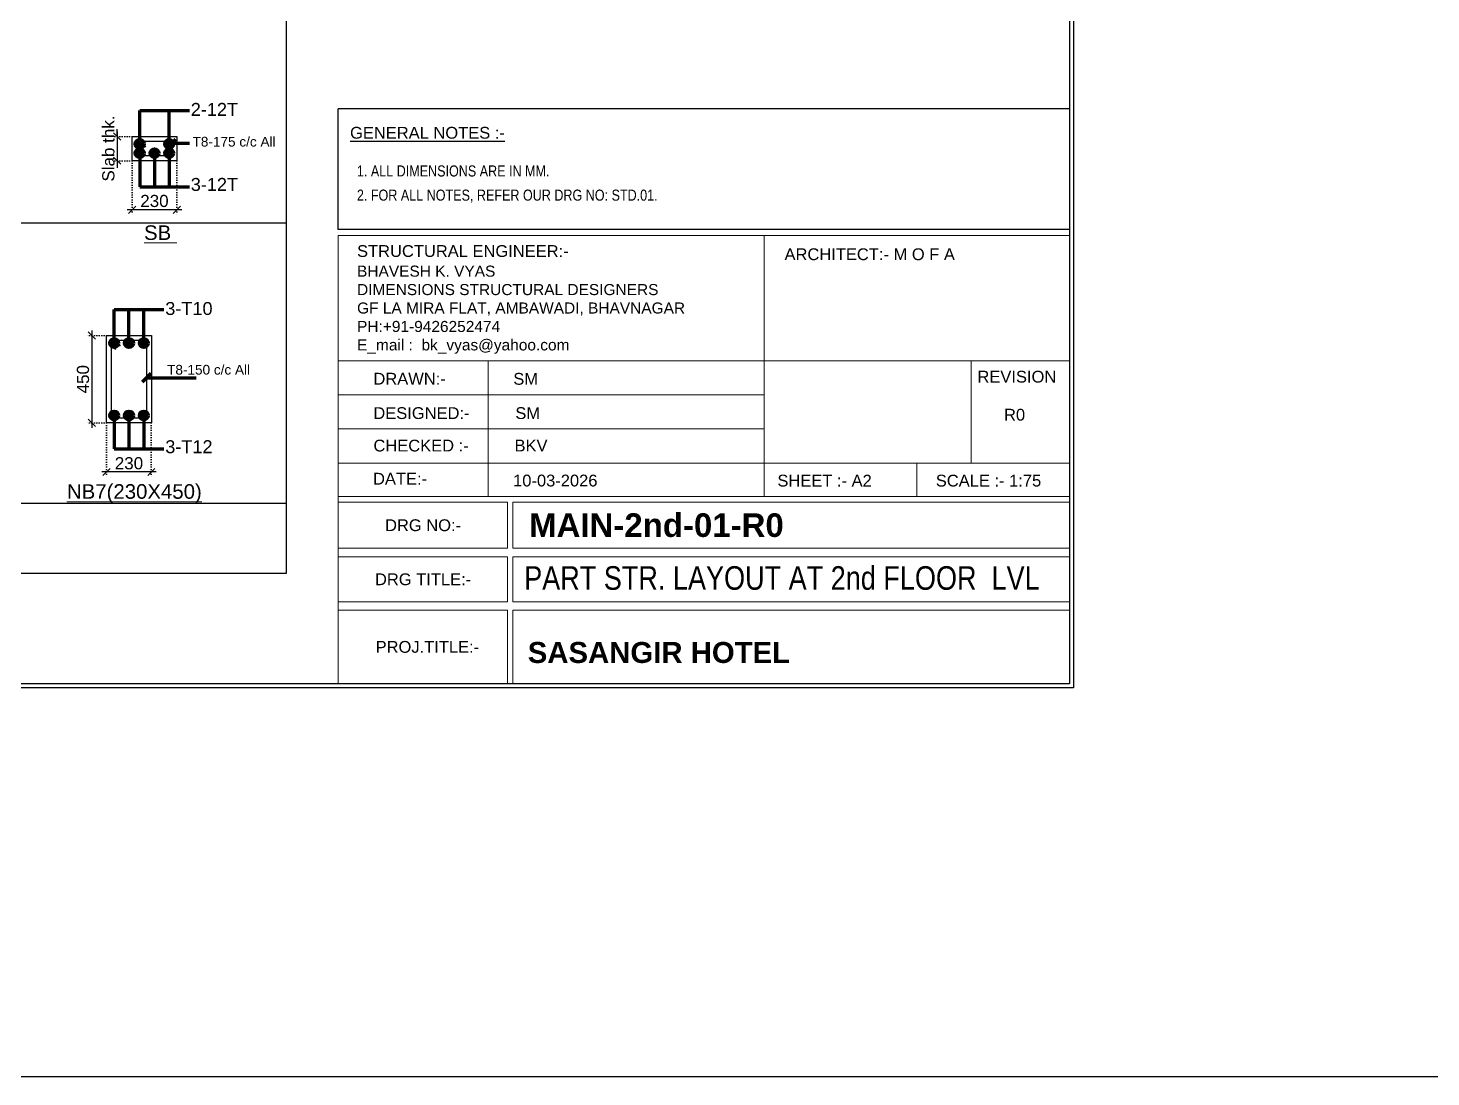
# Model space of a CAD drawing. Header units: millimetres. Extents: x 1864042 to 2029466, y -1645991 to -1593441.
# Drawn here: x 1932334 to 1946754, y -1645991 to -1635206 of the extents above; entities that cross this region are included whole.
import ezdxf

# ---------------------------------------------------------------- set-up
doc = ezdxf.new("R2010")
doc.units = ezdxf.units.MM
doc.header["$MEASUREMENT"] = 0
doc.header["$PDMODE"] = 98
doc.linetypes.add('DOT', pattern=[0.25, 0, -0.25])
for name, color, linetype in [('DIM', 191, 'Continuous'), ('PDF_PDF_Geometry', 7, 'Continuous'), ('PDF_TEXT', 7, 'Continuous'), ('S-LEDDER', 191, 'Continuous'), ('STEEL', 1, 'Continuous'), ('TIT', 7, 'Continuous')]:
    doc.layers.add(name, color=color, linetype=linetype)
for name, color, linetype, lineweight in [('s beam steel text', 7, 'Continuous', 18), ('S-BEAM', 150, 'Continuous', 25), ('S-L.S. NO', 1, 'Continuous', 20)]:
    doc.layers.add(name, color=color, linetype=linetype, lineweight=lineweight)
doc.styles.add('areal', font='arial.ttf')
doc.styles.add('COMPLEX', font='arial.ttf')
doc.styles.add('DEEPAK', font='arial.ttf')
doc.styles.add('PDF Arial', font='arial.ttf')
doc.styles.add('ROMANS', font='romans.shx')
doc.styles.add('RS', font='romans.shx', dxfattribs={"width": 0.9})
doc.dimstyles.new('KRUNAL-MM', dxfattribs={"dimtxt": 50, "dimasz": 35, "dimexe": 25, "dimexo": 0, "dimgap": 15, "dimtad": 1, "dimdec": 0, "dimzin": 0, "dimdsep": 46, "dimtxsty": 'RS', "dimblk": 'OBLIQUE', "dimcen": 0, "dimdle": 25, "dimclrd": 256, "dimclre": 256, "dimclrt": 7, "dimadec": 0, "dimazin": 0, "dimtfac": 1, "dimtdec": 0, "dimtix": 1, "dimtmove": 0, "dimatfit": 2, "dimfxl": 1, "dimtolj": 1, "dimtzin": 0, "dimlwd": -1, "dimlwe": -1, "dimarcsym": 0})
doc.dimstyles.new('pag', dxfattribs={"dimtxt": 180, "dimasz": 150, "dimexe": 100, "dimexo": 0, "dimgap": 50, "dimtad": 1, "dimdec": 0, "dimzin": 0, "dimdsep": 46, "dimtxsty": 'ROMANS', "dimblk": 'OBLIQUE', "dimcen": 0, "dimdle": 100, "dimclrd": 256, "dimclre": 256, "dimclrt": 256, "dimadec": 0, "dimazin": 0, "dimtfac": 1, "dimtdec": 0, "dimtmove": 2, "dimatfit": 3, "dimfxl": 1, "dimtolj": 1, "dimtzin": 0, "dimlwd": -1, "dimlwe": -1, "dimarcsym": 0})

# ---------------------------------------------------------------- blocks, each defined once
blk = doc.blocks.new('_Oblique')
at = {"color": 0, "linetype": 'ByBlock', "lineweight": -2}
blk.add_line((-0.5, -0.5), (0.5, 0.5), dxfattribs=at)
blk = doc.blocks.new('*D144')
at = {"layer": 'Defpoints', "color": 0, "transparency": 16777216}
for p in [(1933141, -1638367), (1932988, -1639267), (1933141, -1639267)]:
    blk.add_point(p, dxfattribs=at)
at = {"layer": 'DIM', "linetype": 'DOT', "ltscale": 100, "transparency": 16777216}
for p, q in [((1933141, -1638367), (1932938, -1638367)), ((1933141, -1639267), (1932938, -1639267))]:
    blk.add_line(p, q, dxfattribs=at)
at = {"layer": 'DIM', "ltscale": 100, "transparency": 16777216}
blk.add_line((1932988, -1638317), (1932988, -1639317), dxfattribs=at)
at = {"layer": 'DIM', "linetype": 'ByBlock', "transparency": 16777216, "xscale": 75, "yscale": 75, "zscale": 75}
for p, rotation in [((1932988, -1638367), 90), ((1932988, -1639267), 270)]:
    blk.add_blockref('_Oblique', p, dxfattribs=dict(at, rotation=rotation))
at = {"layer": 'DIM', "color": 7, "transparency": 16777216, "insert": (1932899, -1638817), "char_height": 125, "attachment_point": 5, "rotation": 90, "style": 'DEEPAK'}
blk.add_mtext('\\A1;450', dxfattribs=at)
blk = doc.blocks.new('*D145')
at = {"layer": 'Defpoints', "color": 0, "transparency": 16777216}
for p in [(1933141, -1639267), (1933601, -1639267), (1933141, -1639771)]:
    blk.add_point(p, dxfattribs=at)
at = {"layer": 'DIM', "linetype": 'DOT', "ltscale": 100, "transparency": 16777216}
for p, q in [((1933141, -1639267), (1933141, -1639821)), ((1933601, -1639267), (1933601, -1639821))]:
    blk.add_line(p, q, dxfattribs=at)
at = {"layer": 'DIM', "ltscale": 100, "transparency": 16777216}
blk.add_line((1933651, -1639771), (1933091, -1639771), dxfattribs=at)
at = {"layer": 'DIM', "linetype": 'ByBlock', "transparency": 16777216, "xscale": 75, "yscale": 75, "zscale": 75, "rotation": 180}
blk.add_blockref('_Oblique', (1933141, -1639771), dxfattribs=at)
at = {"layer": 'DIM', "linetype": 'ByBlock', "transparency": 16777216, "xscale": 75, "yscale": 75, "zscale": 75}
blk.add_blockref('_Oblique', (1933601, -1639771), dxfattribs=at)
at = {"layer": 'DIM', "color": 7, "transparency": 16777216, "insert": (1933371, -1639682), "char_height": 125, "attachment_point": 5, "style": 'DEEPAK'}
blk.add_mtext('\\A1;230', dxfattribs=at)
blk = doc.blocks.new('*D75')
at = {"layer": 'Defpoints', "color": 0, "transparency": 16777216}
for p in [(1933403, -1636320), (1933250, -1636570), (1933403, -1636570)]:
    blk.add_point(p, dxfattribs=at)
at = {"layer": 'DIM', "linetype": 'DOT', "ltscale": 100, "transparency": 16777216}
for p, q in [((1933403, -1636320), (1933200, -1636320)), ((1933403, -1636570), (1933200, -1636570))]:
    blk.add_line(p, q, dxfattribs=at)
at = {"layer": 'DIM', "ltscale": 100, "transparency": 16777216}
for p, q in [((1933250, -1636320), (1933250, -1636245)), ((1933250, -1636270), (1933250, -1636620)), ((1933250, -1636570), (1933250, -1636645))]:
    blk.add_line(p, q, dxfattribs=at)
at = {"layer": 'DIM', "linetype": 'ByBlock', "transparency": 16777216, "xscale": 75, "yscale": 75, "zscale": 75}
for p, rotation in [((1933250, -1636320), 270), ((1933250, -1636570), 90)]:
    blk.add_blockref('_Oblique', p, dxfattribs=dict(at, rotation=rotation))
at = {"layer": 'DIM', "color": 7, "transparency": 16777216, "insert": (1933160, -1636445), "char_height": 125, "attachment_point": 5, "rotation": 90, "style": 'DEEPAK'}
blk.add_mtext('\\A1;\\A1;Slab thk.', dxfattribs=at)
blk = doc.blocks.new('*D76')
at = {"layer": 'Defpoints', "color": 0, "transparency": 16777216}
for p in [(1933403, -1636570), (1933863, -1636570), (1933403, -1637074)]:
    blk.add_point(p, dxfattribs=at)
at = {"layer": 'DIM', "linetype": 'DOT', "ltscale": 100, "transparency": 16777216}
for p, q in [((1933403, -1636570), (1933403, -1637124)), ((1933863, -1636570), (1933863, -1637124))]:
    blk.add_line(p, q, dxfattribs=at)
at = {"layer": 'DIM', "ltscale": 100, "transparency": 16777216}
blk.add_line((1933913, -1637074), (1933353, -1637074), dxfattribs=at)
at = {"layer": 'DIM', "linetype": 'ByBlock', "transparency": 16777216, "xscale": 75, "yscale": 75, "zscale": 75, "rotation": 180}
blk.add_blockref('_Oblique', (1933403, -1637074), dxfattribs=at)
at = {"layer": 'DIM', "linetype": 'ByBlock', "transparency": 16777216, "xscale": 75, "yscale": 75, "zscale": 75}
blk.add_blockref('_Oblique', (1933863, -1637074), dxfattribs=at)
at = {"layer": 'DIM', "color": 7, "transparency": 16777216, "insert": (1933633, -1636985), "char_height": 125, "attachment_point": 5, "style": 'DEEPAK'}
blk.add_mtext('\\A1;230', dxfattribs=at)

msp = doc.modelspace()

# ---------------------------------------------------------------- hatches: boundary and pattern name
at = {"layer": 'STEEL', "linetype": 'ByBlock'}
h = msp.add_hatch(color=256, dxfattribs=at)
h.dxf.hatch_style = 1
edge = h.paths.add_edge_path()
edge.add_arc((1933481.3, -1636398.3), 28.1, 0, 360)
h = msp.add_hatch(color=256, dxfattribs=at)
h.dxf.hatch_style = 1
edge = h.paths.add_edge_path()
edge.add_arc((1933481.3, -1636398.3), 28.1, -180, 180, ccw=False)
h = msp.add_hatch(color=256, dxfattribs=at)
h.dxf.hatch_style = 1
edge = h.paths.add_edge_path()
edge.add_arc((1933785, -1636398.3), 28.1, -180, 180, ccw=False)
h = msp.add_hatch(color=256, dxfattribs=at)
h.dxf.hatch_style = 1
edge = h.paths.add_edge_path()
edge.add_arc((1933785, -1636398.3), 28.1, 0, 360)
h = msp.add_hatch(color=256, dxfattribs=at)
h.dxf.hatch_style = 1
edge = h.paths.add_edge_path()
edge.add_arc((1933481.3, -1636492.1), 28.1, 0, 360, ccw=False)
h = msp.add_hatch(color=256, dxfattribs=at)
h.dxf.hatch_style = 1
edge = h.paths.add_edge_path()
edge.add_arc((1933481.3, -1636492.1), 28.1, 180, 540)
h = msp.add_hatch(color=256, dxfattribs=at)
h.dxf.hatch_style = 1
edge = h.paths.add_edge_path()
edge.add_arc((1933633.2, -1636492.1), 28.1, 180, 540)
h = msp.add_hatch(color=256, dxfattribs=at)
h.dxf.hatch_style = 1
edge = h.paths.add_edge_path()
edge.add_arc((1933633.2, -1636492.1), 28.1, 0, 360, ccw=False)
h = msp.add_hatch(color=256, dxfattribs=at)
h.dxf.hatch_style = 1
edge = h.paths.add_edge_path()
edge.add_arc((1933785, -1636492.1), 28.1, 180, 540)
h = msp.add_hatch(color=256, dxfattribs=at)
h.dxf.hatch_style = 1
edge = h.paths.add_edge_path()
edge.add_arc((1933785, -1636492.1), 28.1, 0, 360, ccw=False)
h = msp.add_hatch(color=256, dxfattribs=at)
h.dxf.hatch_style = 1
edge = h.paths.add_edge_path()
edge.add_arc((1933219.3, -1638445.2), 28.1, 0, 360)
h = msp.add_hatch(color=256, dxfattribs=at)
h.dxf.hatch_style = 1
edge = h.paths.add_edge_path()
edge.add_arc((1933219.3, -1638445.2), 28.1, -180, 180, ccw=False)
h = msp.add_hatch(color=256, dxfattribs=at)
h.dxf.hatch_style = 1
edge = h.paths.add_edge_path()
edge.add_arc((1933371.2, -1638445.2), 28.1, -180, 180, ccw=False)
h = msp.add_hatch(color=256, dxfattribs=at)
h.dxf.hatch_style = 1
edge = h.paths.add_edge_path()
edge.add_arc((1933371.2, -1638445.2), 28.1, 0, 360)
h = msp.add_hatch(color=256, dxfattribs=at)
h.dxf.hatch_style = 1
edge = h.paths.add_edge_path()
edge.add_arc((1933523.1, -1638445.2), 28.1, -180, 180, ccw=False)
h = msp.add_hatch(color=256, dxfattribs=at)
h.dxf.hatch_style = 1
edge = h.paths.add_edge_path()
edge.add_arc((1933523.1, -1638445.2), 28.1, 0, 360)
h = msp.add_hatch(color=256, dxfattribs=at)
h.dxf.hatch_style = 1
edge = h.paths.add_edge_path()
edge.add_arc((1933219.3, -1639189), 28.1, 0, 360, ccw=False)
h = msp.add_hatch(color=256, dxfattribs=at)
h.dxf.hatch_style = 1
edge = h.paths.add_edge_path()
edge.add_arc((1933219.3, -1639189), 28.1, 180, 540)
h = msp.add_hatch(color=256, dxfattribs=at)
h.dxf.hatch_style = 1
edge = h.paths.add_edge_path()
edge.add_arc((1933371.2, -1639189), 28.1, 180, 540)
h = msp.add_hatch(color=256, dxfattribs=at)
h.dxf.hatch_style = 1
edge = h.paths.add_edge_path()
edge.add_arc((1933371.2, -1639189), 28.1, 0, 360, ccw=False)
h = msp.add_hatch(color=256, dxfattribs=at)
h.dxf.hatch_style = 1
edge = h.paths.add_edge_path()
edge.add_arc((1933523.1, -1639189), 28.1, 180, 540)
h = msp.add_hatch(color=256, dxfattribs=at)
h.dxf.hatch_style = 1
edge = h.paths.add_edge_path()
edge.add_arc((1933523.1, -1639189), 28.1, 0, 360, ccw=False)

# ---------------------------------------------------------------- linework, layer by layer
at = {"color": 2}
msp.add_lwpolyline([(2029466.2, -1645991.4), (1864041.6, -1645991.4), (1864041.6, -1593441.4), (2029466.2, -1593441.4)], close=True, dxfattribs=at)
at = {"lineweight": -3}
for points in [[(1943081, -1641991.4), (1911581, -1641991.4), (1911581, -1597441.4), (1943081, -1597441.4)], [(1911624.5, -1641947.9), (1911624.5, -1597484.9), (1943037.5, -1597484.9), (1943037.5, -1641947.9)]]:
    msp.add_lwpolyline(points, close=True, dxfattribs=at)
at = {"layer": 'Defpoints', "color": 251}
for p, q in [((1934985.6, -1637211.2), (1912291.4, -1637211.2)), ((1934985.6, -1640095.7), (1912291.4, -1640095.7))]:
    msp.add_line(p, q, dxfattribs=at)
msp.add_lwpolyline([(1939533, -1631330.3), (1939533, -1635124.7), (1934985.6, -1635124.7), (1934985.6, -1640816.4), (1912291.4, -1640816.4), (1912291.4, -1631330.3)], close=True, dxfattribs=at)
at = {"layer": 'PDF_PDF_Geometry', "color": 0, "linetype": 'Continuous', "lineweight": 18}
for p, q in [((1935522.7, -1637339.3), (1943033.2, -1637339.3)), ((1935523.9, -1638626.6), (1939900.7, -1638626.6)), ((1941469.1, -1639679.6), (1941469.1, -1640024))]:
    msp.add_line(p, q, dxfattribs=at)
for points in [[(1943032.5, -1637339.3), (1935522.7, -1637339.3), (1935522.7, -1641947.9)], [(1939900.7, -1637339.3), (1939900.7, -1638626.6)], [(1935532.5, -1638626.6), (1943037.5, -1638626.6)], [(1937064, -1638626.6), (1937064, -1640024)], [(1939900.7, -1638626.6), (1939900.7, -1640024)], [(1942026.3, -1638626.6), (1942026.3, -1639679.6)], [(1939900.7, -1638978.4), (1935527.6, -1638978.4)], [(1939900.7, -1639327.7), (1935527.6, -1639327.7)], [(1943037.5, -1639679.6), (1935527.6, -1639679.6)], [(1943037.5, -1640024), (1935527.6, -1640024)], [(1937260.8, -1640024), (1937260.8, -1640024), (1935527.6, -1640024)], [(1943037.5, -1640024), (1935527.6, -1640024)], [(1935527.6, -1640555.4), (1937260.8, -1640555.4), (1937260.8, -1640083), (1935527.6, -1640083)], [(1943037.5, -1640024), (1937317.4, -1640024), (1937317.4, -1640024)], [(1943037.5, -1640083), (1937317.4, -1640083), (1937317.4, -1640555.4), (1943037.5, -1640555.4)], [(1935527.6, -1640644), (1937260.8, -1640644), (1937260.8, -1641106.5), (1935527.6, -1641106.5)], [(1943037.5, -1641106.5), (1937317.4, -1641106.5), (1937317.4, -1640644), (1943037.5, -1640644)], [(1935527.6, -1641192.6), (1937260.8, -1641192.6), (1937260.8, -1641947.9)], [(1937317.4, -1641947.9), (1937317.4, -1641192.6), (1943037.5, -1641192.6)]]:
    msp.add_lwpolyline(points, dxfattribs=at)
at = {"layer": 'S-BEAM', "elevation": 0}
msp.add_lwpolyline([(1933403.2, -1636320.2), (1933863.2, -1636320.2), (1933863.2, -1636570.2), (1933403.2, -1636570.2)], close=True, dxfattribs=at)
at = {"layer": 'S-BEAM'}
msp.add_lwpolyline([(1933141.2, -1638367.1), (1933601.2, -1638367.1), (1933601.2, -1639267.1), (1933141.2, -1639267.1)], close=True, dxfattribs=at)
at = {"layer": 'STEEL', "linetype": 'ByBlock', "elevation": 0}
msp.add_lwpolyline([(1933496.6, -1636464.8), (1933459.9, -1636416.6, -0.600629), (1933481.3, -1636370.2), (1933785, -1636370.2, -0.4142136), (1933813.2, -1636398.3), (1933813.2, -1636492.1, -0.4142136), (1933785, -1636520.2), (1933481.3, -1636520.2, -0.4142136), (1933453.2, -1636492.1), (1933453.2, -1636398.3, -0.7559382), (1933505.2, -1636383.6), (1933541.2, -1636430.8)], format="xyb", dxfattribs=at)
at = {"layer": 'STEEL', "linetype": 'ByBlock'}
msp.add_lwpolyline([(1933234.6, -1638511.7), (1933198, -1638463.5, -0.600629), (1933219.3, -1638417.1), (1933523.1, -1638417.1, -0.4142136), (1933551.2, -1638445.2), (1933551.2, -1639189, -0.4142136), (1933523.1, -1639217.1), (1933219.3, -1639217.1, -0.4142136), (1933191.2, -1639189), (1933191.2, -1638445.2, -0.7559382), (1933243.3, -1638430.5), (1933279.2, -1638477.8)], format="xyb", dxfattribs=at)
for centre in [(1933481.3, -1636398.3, 0), (1933481.3, -1636398.3, 0), (1933785, -1636398.3, 0), (1933785, -1636398.3, 0), (1933481.3, -1636492.1, 0), (1933481.3, -1636492.1, 0), (1933633.2, -1636492.1, 0), (1933633.2, -1636492.1, 0), (1933785, -1636492.1, 0), (1933785, -1636492.1, 0), (1933219.3, -1638445.2), (1933219.3, -1638445.2), (1933371.2, -1638445.2), (1933371.2, -1638445.2), (1933523.1, -1638445.2), (1933523.1, -1638445.2), (1933219.3, -1639189), (1933219.3, -1639189), (1933371.2, -1639189), (1933371.2, -1639189), (1933523.1, -1639189), (1933523.1, -1639189)]:
    msp.add_circle(centre, 28.1, dxfattribs=at)
at = {"layer": 'TIT', "color": 7}
msp.add_line((1935522.7, -1637279.2), (1935522.7, -1636038.6), dxfattribs=at)
at = {"layer": 'TIT', "color": 7, "lineweight": 25}
for p, q in [((1935522.7, -1637279.2), (1935522.7, -1636038.6)), ((1943037.5, -1637279.2), (1935522.7, -1637279.2)), ((1943037.3, -1637279.2), (1935522.7, -1637279.2))]:
    msp.add_line(p, q, dxfattribs=at)
msp.add_lwpolyline([(1943037.5, -1636038.6), (1935522.7, -1636038.6)], dxfattribs=at)

# ---------------------------------------------------------------- texts
at = {"layer": 'PDF_TEXT', "color": 0, "linetype": 'Continuous', "lineweight": 30, "style": 'PDF Arial'}
msp.add_text('%%UGENERAL NOTES :-', height=121.339, dxfattribs=at).set_placement((1935643.6, -1636343.8))
at = {"layer": 'PDF_TEXT', "color": 7, "linetype": 'Continuous', "lineweight": 30, "style": 'PDF Arial', "width": 0.8125}
for s, p in [('1. ALL DIMENSIONS ARE IN MM.', (1935714, -1636732.7)), ('2. FOR ALL NOTES, REFER OUR DRG NO: STD.01.', (1935714, -1636981.2))]:
    msp.add_text(s, height=113.726, dxfattribs=at).set_placement(p)
at = {"layer": 'PDF_TEXT', "color": 0, "linetype": 'Continuous', "lineweight": 30, "style": 'PDF Arial'}
for s, insert, char_height, width, attachment_point in [('STRUCTURAL ENGINEER:-', (1935715.7, -1637561.6), 121.339, 7083.1, 7), ('ARCHITECT:- M O F A', (1940109.4, -1637594.4), 121.339, 2930.522, 7), ('DRAWN:-', (1935883.9, -1638872.6), 121.34, 7083.1, 7), ('SM', (1937321.6, -1638875.5), 121.34, 7083.1, 7), ('REVISION', (1942092.7, -1638853.3), 121.34, 2930.522, 7), ('DESIGNED:-          SM', (1935883.1, -1639227.9), 121.339, 7083.1, 7), ('R0', (1942365.8, -1639244.6), 121.34, 2930.522, 7), ('\\pxt16;CHECKED :-          BKV', (1935884.1, -1639561.8), 121.339, 7083.1, 7), ('DATE:-', (1935879.9, -1639900.8), 121.34, 7083.1, 7), ('SHEET :- A2', (1940036.1, -1639922.2), 121.339, 2930.522, 7), ('SCALE :- 1:75', (1941664.5, -1639922.2), 121.339, 2930.522, 7), ('DRG NO:-', (1936394.2, -1640319.2), 121.34, 1733.26, 5), ('DRG TITLE:-', (1936394.2, -1640875.2), 121.339, 1733.26, 5), ('{\\fArial Narrow|b0|i0|c0|p34;PART STR. LAYOUT AT 2nd FLOOR  LVL  }', (1937433.5, -1640862.5), 242.678, 7080.442, 4), ('PROJ.TITLE:-', (1936438.6, -1641570.2), 121.339, 1733.26, 5), ('\\A1;{\\fArial|b1|i0|c0|p34;\\C256;SASANGIR HOTEL}', (1937470.3, -1641628.3), 215.775, 7080.442, 4)]:
    msp.add_mtext(s, dxfattribs=dict(at, insert=insert, char_height=char_height, width=width, attachment_point=attachment_point))
at = {"layer": 'PDF_TEXT', "color": 7, "linetype": 'Continuous', "lineweight": 30, "insert": (1935715.7, -1638102.1), "char_height": 113.726, "width": 7083.1, "attachment_point": 4, "style": 'PDF Arial'}
msp.add_mtext('BHAVESH K. VYAS\\PDIMENSIONS STRUCTURAL DESIGNERS{\\fArial|b1|i0|c0|p34;\\P}GF LA MIRA FLAT, AMBAWADI, BHAVNAGAR\\PPH:+91-9426252474{\\fArial|b1|i0|c0|p34;\\P}E_mail :  bk_vyas@yahoo.com', dxfattribs=at)
at = {"layer": 'PDF_TEXT', "color": 4, "linetype": 'Continuous', "lineweight": 30, "style": 'PDF Arial'}
for s, insert, char_height, width, attachment_point in [('\\pxt1,2;10-03-2026', (1937319.7, -1639921.3), 121.339, 7083.1, 7), ('{\\fArial|b1|i0|c0|p34;MAIN-2nd-01-R0}', (1937483.9, -1640319.2), 242.678, 10111.671, 4)]:
    msp.add_mtext(s, dxfattribs=dict(at, insert=insert, char_height=char_height, width=width, attachment_point=attachment_point))
at = {"layer": 's beam steel text', "lineweight": 15, "style": 'areal'}
for s, height, p in [('2-12T', 133.16, (1934006.5, -1636109.6, 0)), ('T8-175 c/c All', 99.868, (1934025, -1636424.9, 0)), ('3-12T', 133.16, (1934006.5, -1636880.8, 0)), ('3-T10', 133.16, (1933744.5, -1638156.6)), ('T8-150 c/c All', 99.868, (1933763.1, -1638769.5)), ('3-T12', 133.16, (1933744.5, -1639577.7))]:
    msp.add_text(s, height=height, dxfattribs=at).set_placement(p)
at = {"layer": 'S-L.S. NO', "style": 'COMPLEX'}
for s, p in [('%%USB ', (1933525.7, -1637385.1, 0)), ('%%UNB7(230X450)', (1932733.6, -1640046.3))]:
    msp.add_text(s, height=150, rotation=0, dxfattribs=at).set_placement(p)

# ---------------------------------------------------------------- dimensions: what is measured, and where the dimension line sits
at = {"layer": 'DIM', "ltscale": 100}
dim = msp.add_linear_dim(base=(1933249.8, -1636570.2, 0), p1=(1933403.2, -1636320.2, 0), p2=(1933403.2, -1636570.2, 0), angle=90, text='\\A1;Slab thk.', dimstyle='KRUNAL-MM', override={"dimtxt": 125, "dimasz": 75, "dimexe": 50, "dimgap": 25, "dimlfac": 0.5, "dimtxsty": 'DEEPAK', "dimdle": 50}, dxfattribs=at)
dim.commit()
dim.dimension.update_dxf_attribs({"geometry": '*D75', "text_midpoint": (1933160.2, -1636445.2, 0)})
for base, p1, p2, picture, middle in [((1933403.2, -1637073.9, 0), (1933863.2, -1636570.2, 0), (1933403.2, -1636570.2, 0), '*D76', (1933633.2, -1636985, 0)), ((1933141.2, -1639770.8), (1933601.2, -1639267.1), (1933141.2, -1639267.1), '*D145', (1933371.2, -1639681.9))]:
    dim = msp.add_linear_dim(base=base, p1=p1, p2=p2, dimstyle='KRUNAL-MM', override={"dimtxt": 125, "dimasz": 75, "dimexe": 50, "dimgap": 25, "dimlfac": 0.5, "dimtxsty": 'DEEPAK', "dimdle": 50}, dxfattribs=at)
    dim.commit()
    dim.dimension.update_dxf_attribs({"geometry": picture, "text_midpoint": middle})
dim = msp.add_linear_dim(base=(1932987.8, -1639267.1), p1=(1933141.2, -1638367.1), p2=(1933141.2, -1639267.1), angle=90, dimstyle='KRUNAL-MM', override={"dimtxt": 125, "dimasz": 75, "dimexe": 50, "dimgap": 25, "dimlfac": 0.5, "dimtxsty": 'DEEPAK', "dimdle": 50}, dxfattribs=at)
dim.commit()
dim.dimension.update_dxf_attribs({"geometry": '*D144', "text_midpoint": (1932899, -1638817.1)})

# ---------------------------------------------------------------- leaders
at = {"layer": 'S-LEDDER'}
for points, override in [([(1933481.3, -1636398.3, 0), (1933481.3, -1636053, 0), (1933993.1, -1636053, 0)], {"dimscale": 1, "dimtxt": 180, "dimasz": 90, "dimgap": 50, "dimtad": 1, "dimtxsty": 'ROMANS', "dimclrd": 256, "dimldrblk": 'DotBlank', "dimlwd": 65535}), ([(1933785, -1636398.3, 0), (1933785, -1636053, 0), (1933993.1, -1636053, 0)], {"dimscale": 1, "dimtxt": 180, "dimasz": 90, "dimgap": 50, "dimtad": 1, "dimtxsty": 'ROMANS', "dimclrd": 256, "dimldrblk": 'DotBlank', "dimlwd": 65535}), ([(1933813.2, -1636389.4, 0), (1933993.1, -1636389.4, 0)], {"dimscale": 1, "dimtxt": 180, "dimasz": 75, "dimgap": 50, "dimtad": 1, "dimtxsty": 'ROMANS', "dimclrd": 256, "dimldrblk": 'Oblique', "dimlwd": 65535}), ([(1933481.3, -1636492.1, 0), (1933481.3, -1636837.4, 0), (1933993.1, -1636837.4, 0)], {"dimscale": 1, "dimtxt": 180, "dimasz": 90, "dimgap": 50, "dimtad": 1, "dimtxsty": 'ROMANS', "dimclrd": 256, "dimldrblk": 'DotBlank', "dimlwd": 65535}), ([(1933633.2, -1636492.1, 0), (1933633.2, -1636837.4, 0), (1933993.1, -1636837.4, 0)], {"dimscale": 1, "dimtxt": 180, "dimasz": 90, "dimgap": 50, "dimtad": 1, "dimtxsty": 'ROMANS', "dimclrd": 256, "dimldrblk": 'DotBlank', "dimlwd": 65535}), ([(1933785, -1636492.1, 0), (1933785, -1636837.4, 0), (1933993.1, -1636837.4, 0)], {"dimscale": 1, "dimtxt": 180, "dimasz": 90, "dimgap": 50, "dimtad": 1, "dimtxsty": 'ROMANS', "dimclrd": 256, "dimldrblk": 'DotBlank', "dimlwd": 65535}), ([(1933219.3, -1638445.2), (1933219.3, -1638099.9), (1933731.1, -1638099.9)], {"dimscale": 1, "dimtxt": 180, "dimasz": 90, "dimgap": 50, "dimtad": 1, "dimtxsty": 'ROMANS', "dimclrd": 256, "dimldrblk": 'DotBlank', "dimlwd": 65535}), ([(1933371.2, -1638445.2), (1933371.2, -1638099.9), (1933731.1, -1638099.9)], {"dimscale": 1, "dimtxt": 180, "dimasz": 90, "dimgap": 50, "dimtad": 1, "dimtxsty": 'ROMANS', "dimclrd": 256, "dimldrblk": 'DotBlank', "dimlwd": 65535}), ([(1933523.1, -1638445.2), (1933523.1, -1638099.9), (1933731.1, -1638099.9)], {"dimscale": 1, "dimtxt": 180, "dimasz": 90, "dimgap": 50, "dimtad": 1, "dimtxsty": 'ROMANS', "dimclrd": 256, "dimldrblk": 'DotBlank', "dimlwd": 65535}), ([(1933551.2, -1638802.2), (1934062.7, -1638802.2)], {"dimscale": 1, "dimtxt": 180, "dimasz": 90, "dimgap": 50, "dimtad": 1, "dimtxsty": 'ROMANS', "dimclrd": 256, "dimldrblk": 'Oblique', "dimlwd": 65535}), ([(1933219.3, -1639189), (1933219.3, -1639534.3), (1933731.1, -1639534.3)], {"dimscale": 1, "dimtxt": 180, "dimasz": 90, "dimgap": 50, "dimtad": 1, "dimtxsty": 'ROMANS', "dimclrd": 256, "dimldrblk": 'DotBlank', "dimlwd": 65535}), ([(1933371.2, -1639189), (1933371.2, -1639534.3), (1933731.1, -1639534.3)], {"dimscale": 1, "dimtxt": 180, "dimasz": 90, "dimgap": 50, "dimtad": 1, "dimtxsty": 'ROMANS', "dimclrd": 256, "dimldrblk": 'DotBlank', "dimlwd": 65535}), ([(1933523.1, -1639189), (1933523.1, -1639534.3), (1933731.1, -1639534.3)], {"dimscale": 1, "dimtxt": 180, "dimasz": 90, "dimgap": 50, "dimtad": 1, "dimtxsty": 'ROMANS', "dimclrd": 256, "dimldrblk": 'DotBlank', "dimlwd": 65535})]:
    msp.add_leader(points, dimstyle='pag', override=override, dxfattribs=at)

doc.saveas('drawing.dxf')
